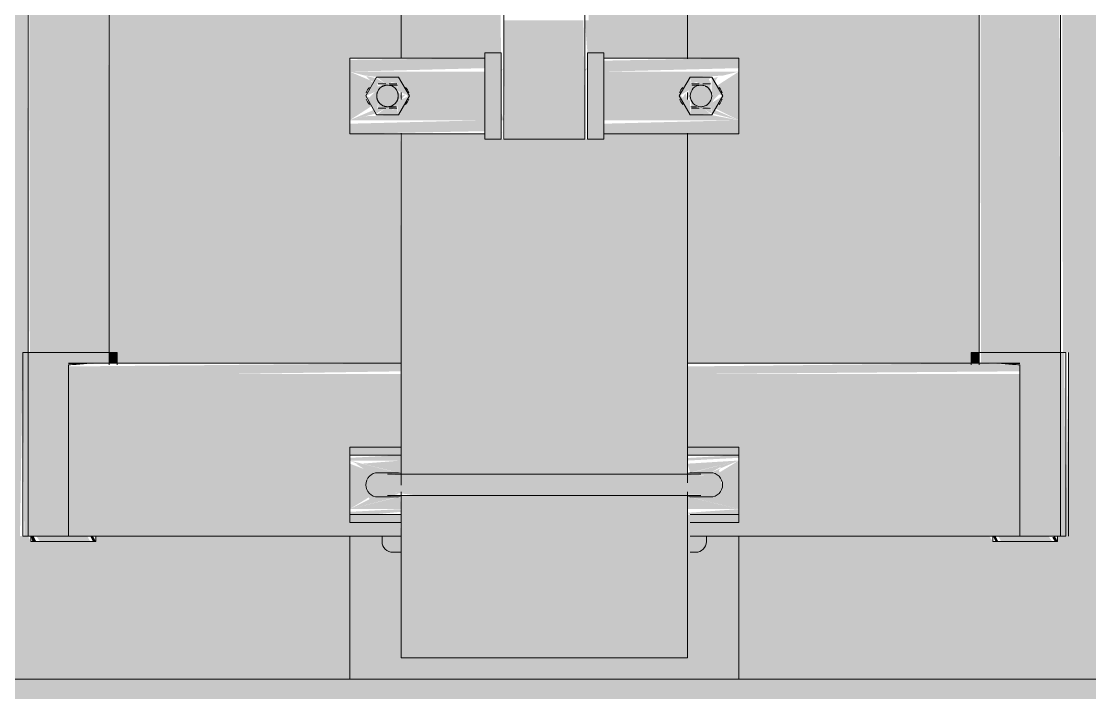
# Model space of a CAD drawing. Header units: inches. Extents: x -55396 to -733, y -290 to 853.
# Drawn here: x -25634.27 to -25609.56, y 115.19 to 130.73 of the extents above; entities that cross this region are included whole.
import ezdxf

# ---------------------------------------------------------------- set-up
doc = ezdxf.new("R2010")
doc.units = ezdxf.units.IN
doc.header["$MEASUREMENT"] = 0
doc.layers.add('Q-SPCQ', color=91, linetype='Continuous', lineweight=9)

# ---------------------------------------------------------------- blocks, each defined once
blk = doc.blocks.new('Basketball_Backstop-Performance_Sports_Systems-3103-Ceiling_Hung - 27_-0_ to 27_-11 7_8_-706978-Section 13')
at = {"layer": 'Q-SPCQ'}
h = blk.add_hatch(color=256, dxfattribs=at)
h.paths.add_polyline_path([(-25623.323, 119.76), (-25623.656, 119.794), (-25623.479, 119.771)], flags=0)
h.paths.add_polyline_path([(-25625.486, 116), (-25618.861, 116), (-25618.864, 119.802), (-25619.937, 119.75), (-25625.486, 119.751), (-25625.486, 118.049)], flags=0)
h.paths.add_polyline_path([(-25621.025, 120.241), (-25620.869, 120.204), (-25620.957, 120.236)], flags=0)
h.paths.add_polyline_path([(-25619.801, 120.187), (-25618.861, 120.248), (-25618.87, 128.125), (-25620.799, 128.125), (-25620.799, 128), (-25621.174, 128), (-25621.259, 128), (-25623.111, 128), (-25623.174, 128), (-25623.549, 128), (-25623.549, 128.125), (-25625.486, 128.125), (-25625.479, 120.236), (-25624.853, 120.234), (-25622.152, 120.25), (-25619.818, 120.192)], flags=0)
h.paths.add_polyline_path([(-25625.43, 128.764), (-25625.309, 128.927), (-25625.409, 128.801)], flags=0)
h.paths.add_polyline_path([(-25625.486, 128.917), (-25625.381, 129.038), (-25625.486, 129)], flags=0)
h.paths.add_polyline_path([(-25618.861, 128.917), (-25618.908, 129.063), (-25618.967, 128.962), (-25618.87, 128.92)], flags=0)
h.paths.add_polyline_path([(-25625.3, 129.012), (-25625.381, 129.199), (-25625.336, 129.073), (-25625.309, 129.026)], flags=0)
h.paths.add_polyline_path([(-25620.46, 129.875), (-25618.861, 129.875), (-25618.875, 135.488), (-25619.937, 135.438), (-25621.111, 135.481), (-25621.148, 130.75), (-25621.236, 130.75), (-25621.174, 130), (-25620.799, 130), (-25620.799, 129.875), (-25620.518, 129.875)], flags=0)
h.paths.add_polyline_path([(-25623.323, 135.448), (-25623.656, 135.481), (-25623.479, 135.458)], flags=0)
h.paths.add_polyline_path([(-25625.346, 129.875), (-25623.549, 129.875), (-25623.549, 130), (-25623.174, 130), (-25623.236, 135.447), (-25625.486, 135.439), (-25625.477, 129.875), (-25625.374, 129.875)], flags=0)
h.paths.add_polyline_path([(-25621.025, 135.928), (-25620.869, 135.892), (-25620.957, 135.924)], flags=0)
h.paths.add_polyline_path([(-25619.801, 135.875), (-25618.861, 135.936), (-25618.886, 152.567), (-25618.963, 152.592), (-25618.974, 161.787), (-25619.937, 161.75), (-25621.231, 161.794), (-25621.148, 137.75), (-25621.111, 137.75), (-25621.025, 135.928), (-25619.832, 135.883)], flags=0)
h.paths.add_polyline_path([(-25623.323, 161.76), (-25623.609, 161.794), (-25623.479, 161.771)], flags=0)
h.paths.add_polyline_path([(-25623.656, 135.876), (-25623.236, 135.903), (-25623.2, 137.75), (-25623.111, 137.75), (-25623.117, 161.758), (-25625.385, 161.751), (-25625.461, 152.567), (-25625.486, 152.543), (-25625.473, 135.922), (-25624.853, 135.921), (-25623.485, 135.903)], flags=0)
h.paths.add_polyline_path([(-25621.025, 162.241), (-25620.869, 162.204), (-25620.957, 162.236)], flags=0)
h.paths.add_polyline_path([(-25619.801, 162.187), (-25618.861, 162.248), (-25618.935, 224.125), (-25620.799, 224.125), (-25620.799, 224), (-25621.174, 224), (-25621.093, 162.241), (-25619.832, 162.195)], flags=0)
h.paths.add_polyline_path([(-25623.656, 162.189), (-25623.111, 162.215), (-25623.174, 224), (-25623.549, 224), (-25623.549, 224.125), (-25625.486, 224.125), (-25625.455, 162.232), (-25624.853, 162.234), (-25623.607, 162.196)], flags=0)
h.paths.add_polyline_path([(-25625.43, 224.764), (-25625.309, 224.927), (-25625.412, 224.795)], flags=0)
h.paths.add_polyline_path([(-25625.486, 224.917), (-25625.381, 225.038), (-25625.486, 225)], flags=0)
h.paths.add_polyline_path([(-25618.861, 224.917), (-25618.936, 225.051), (-25618.967, 224.962), (-25618.908, 224.937)], flags=0)
h.paths.add_polyline_path([(-25625.3, 225.012), (-25625.412, 225.222), (-25625.336, 225.073), (-25625.309, 225.026)], flags=0)
h.paths.add_polyline_path([(-25620.062, 225.875), (-25618.861, 225.875), (-25618.861, 281.375), (-25621.231, 281.375), (-25621.174, 226), (-25620.799, 226), (-25620.786, 225.875), (-25620.518, 225.875)], flags=0)
h.paths.add_polyline_path([(-25625.374, 225.875), (-25623.549, 225.875), (-25623.549, 226), (-25623.174, 226), (-25623.117, 281.375), (-25625.486, 281.375), (-25625.411, 225.875)], flags=0)
h = blk.add_hatch(color=256, dxfattribs=at)
h.paths.add_polyline_path([(-25623.174, 128), (-25623.174, 130), (-25623.549, 130), (-25623.549, 128)], flags=0)
h.paths.add_polyline_path([(-25620.799, 128), (-25620.799, 130), (-25621.174, 130), (-25621.174, 128), (-25620.957, 128)], flags=0)
h.paths.add_polyline_path([(-25623.174, 224), (-25623.174, 226), (-25623.549, 226), (-25623.549, 224)], flags=0)
h.paths.add_polyline_path([(-25620.799, 224), (-25620.799, 226), (-25621.174, 226), (-25621.174, 224), (-25620.957, 224)], flags=0)
h = blk.add_hatch(color=256, dxfattribs=at)
h.paths.add_polyline_path([(-25633.174, 122.779), (-25632.236, 122.813), (-25632.296, 148.188), (-25632.328, 148.148), (-25632.406, 148.188), (-25632.446, 148.16), (-25632.533, 147.188), (-25632.588, 147.188), (-25632.675, 147.188), (-25634.111, 147.188), (-25634.071, 123.063), (-25633.174, 123.063), (-25633.174, 122.787)], flags=0)
h.paths.add_polyline_path([(-25632.296, 147.188), (-25632.338, 147.188), (-25632.298, 147.242)], flags=0)
h.paths.add_polyline_path([(-25633.417, 164.313), (-25633.174, 160.438), (-25633.174, 164.313)], flags=0)
h.paths.add_polyline_path([(-25633.916, 160.188), (-25633.178, 160.261), (-25633.449, 164.313), (-25634.111, 164.313), (-25634.079, 160.188), (-25633.925, 160.188)], flags=0)
h = blk.add_hatch(color=256, dxfattribs=at)
h.paths.add_polyline_path([(-25611.174, 122.779), (-25611.174, 123.063), (-25610.236, 123.063), (-25610.304, 147.188), (-25611.705, 147.188), (-25611.769, 147.188), (-25611.87, 147.188), (-25611.942, 148.188), (-25612.021, 148.188), (-25612.111, 148.188), (-25612.07, 122.813), (-25611.347, 122.787)], flags=0)
h.paths.add_polyline_path([(-25610.931, 164.313), (-25611.174, 164.313), (-25611.166, 160.438)], flags=0)
h.paths.add_polyline_path([(-25610.265, 160.188), (-25610.236, 160.188), (-25610.268, 164.313), (-25610.931, 164.313), (-25611.174, 160.188), (-25610.268, 160.188)], flags=0)
h = blk.add_hatch(color=256, dxfattribs=at)
h.paths.add_polyline_path([(-25594.174, 114), (-25594.174, 115.5), (-25650.174, 115.5), (-25650.174, 114), (-25603.677, 114)], flags=0)
h.paths.add_polyline_path([(-25587.611, 116.625), (-25587.346, 116.735), (-25587.236, 117), (-25587.346, 117.265), (-25587.611, 117.375), (-25587.674, 117.325), (-25587.674, 116.633)], flags=0)
h.paths.add_polyline_path([(-25656.736, 116.625), (-25656.674, 116.675), (-25656.736, 117.375), (-25657.002, 117.265), (-25657.111, 117), (-25657.002, 116.735), (-25656.833, 116.638)], flags=0)
h.paths.add_polyline_path([(-25587.674, 121.25), (-25586.174, 122), (-25586.174, 148), (-25587.674, 148.75), (-25587.674, 122)], flags=0)
h.paths.add_polyline_path([(-25656.674, 121.25), (-25656.736, 148.719), (-25658.174, 148), (-25658.174, 122), (-25656.736, 121.281)], flags=0)
h.paths.add_polyline_path([(-25656.736, 152.625), (-25656.674, 152.675), (-25656.736, 153.375), (-25657.002, 153.265), (-25657.111, 153), (-25657.002, 152.735), (-25656.743, 152.626)], flags=0)
h.paths.add_polyline_path([(-25587.611, 152.625), (-25587.346, 152.735), (-25587.236, 153), (-25587.346, 153.265), (-25587.611, 153.375), (-25587.674, 153.325), (-25587.674, 152.633)], flags=0)
h.paths.add_polyline_path([(-25594.174, 154.5), (-25594.174, 154.563), (-25595.037, 154.5)], flags=0)
h = blk.add_hatch(color=256, dxfattribs=at)
h.paths.add_polyline_path([(-25650.174, 118), (-25651.243, 117.049), (-25651.375, 117.181), (-25651.424, 117.187), (-25656.471, 117.265), (-25656.674, 117.325), (-25656.639, 116.638), (-25656.412, 116.812), (-25651.291, 116.867), (-25650.982, 117.187)], flags=0)
h.paths.add_polyline_path([(-25638.236, 115.5), (-25626.674, 115.5), (-25626.674, 118.813), (-25632.549, 118.813), (-25632.611, 118.688), (-25634.049, 118.688), (-25634.111, 118.813), (-25634.299, 118.813), (-25634.236, 123.063), (-25634.111, 123.063), (-25634.174, 147.188), (-25634.299, 147.188), (-25634.299, 154.5), (-25650.174, 154.5), (-25650.174, 152), (-25656.674, 148.75), (-25656.639, 121.233), (-25650.174, 118), (-25650.174, 115.5)], flags=0)
h.paths.add_polyline_path([(-25594.174, 118), (-25592.924, 116.812), (-25587.877, 116.735), (-25587.674, 116.675), (-25587.708, 117.362), (-25587.936, 117.187), (-25593.057, 117.133), (-25593.204, 117.049), (-25593.346, 117.187)], flags=0)
h.paths.add_polyline_path([(-25617.674, 115.5), (-25594.174, 115.5), (-25594.174, 118), (-25587.674, 121.25), (-25587.708, 148.767), (-25594.174, 152), (-25594.174, 154.5), (-25610.049, 154.5), (-25610.111, 147.188), (-25610.236, 147.188), (-25610.174, 123.063), (-25610.049, 123.063), (-25610.111, 118.813), (-25610.299, 118.813), (-25610.361, 118.688), (-25611.799, 118.688), (-25611.881, 118.813), (-25617.674, 118.813), (-25617.674, 115.608)], flags=0)
h.paths.add_polyline_path([(-25628.799, 144.688), (-25630.02, 144.328), (-25630.049, 144.219), (-25629.985, 142.502), (-25629.721, 142.406), (-25629.721, 142.467), (-25629.611, 142.656), (-25629.675, 144.373), (-25629.675, 144.456), (-25629.596, 144.477)], flags=0)
h.paths.add_polyline_path([(-25625.486, 122.813), (-25625.507, 128.125), (-25626.674, 128.167), (-25626.674, 129.875), (-25625.486, 129.875), (-25625.486, 134.812), (-25626.174, 134.812), (-25626.174, 135), (-25626.674, 135.062), (-25626.674, 136.375), (-25626.174, 136.375), (-25626.174, 136.562), (-25625.486, 136.562), (-25625.486, 148.188), (-25632.049, 148.121), (-25632.049, 147.188), (-25632.236, 147.188), (-25632.236, 144.688), (-25628.799, 144.688), (-25628.799, 142.188), (-25632.236, 142.188), (-25632.236, 123.063), (-25632.049, 123.063), (-25632.049, 122.813), (-25629.596, 122.813)], flags=0)
h.paths.add_polyline_path([(-25615.549, 142.188), (-25614.328, 142.547), (-25614.299, 142.656), (-25614.363, 144.373), (-25614.627, 144.469), (-25614.627, 144.408), (-25614.736, 144.219), (-25614.672, 142.502), (-25614.672, 142.419), (-25614.736, 142.402)], flags=0)
h.paths.add_polyline_path([(-25612.317, 122.813), (-25612.299, 122.85), (-25612.299, 123.063), (-25612.111, 123.063), (-25612.111, 142.188), (-25615.549, 142.188), (-25615.549, 144.688), (-25612.111, 144.688), (-25612.174, 147.188), (-25612.299, 147.188), (-25612.317, 148.188), (-25618.861, 148.188), (-25618.861, 136.562), (-25618.174, 136.562), (-25618.174, 136.375), (-25617.674, 136.312), (-25617.674, 135), (-25618.174, 135), (-25618.174, 134.812), (-25618.861, 134.812), (-25618.861, 129.875), (-25617.674, 129.833), (-25617.674, 128.125), (-25618.861, 128.125), (-25618.861, 122.813)], flags=0)
h.paths.add_polyline_path([(-25625.582, 129.125), (-25625.622, 128.823), (-25625.94, 128.842), (-25626.015, 129.125), (-25625.85, 129.197), (-25625.763, 129.173)], flags=0)
h.paths.add_polyline_path([(-25625.704, 128.679), (-25625.572, 128.783), (-25625.507, 128.951), (-25625.486, 129), (-25625.557, 129.114), (-25625.577, 129.173), (-25625.582, 129.29), (-25625.784, 129.261), (-25625.841, 129.281), (-25626.026, 129.217), (-25626.09, 129.093), (-25626.217, 128.962), (-25626.015, 128.875), (-25626.015, 128.719), (-25625.711, 128.685)], flags=0)
h.paths.add_polyline_path([(-25618.644, 128.679), (-25618.636, 128.685), (-25618.507, 128.719), (-25618.318, 128.75), (-25618.257, 128.907), (-25618.131, 129.038), (-25618.332, 129.125), (-25618.332, 129.281), (-25618.779, 129.241), (-25618.84, 129.093), (-25618.861, 129), (-25618.79, 128.886), (-25618.771, 128.823), (-25618.765, 128.71)], flags=0)
h.paths.add_polyline_path([(-25618.549, 128.75), (-25618.765, 128.919), (-25618.765, 129.081), (-25618.726, 129.177), (-25618.484, 129.241), (-25618.299, 129), (-25618.422, 128.823), (-25618.518, 128.768)], flags=0)
h.paths.add_polyline_path([(-25618.18, 128.764), (-25618.059, 128.927), (-25618.159, 128.801)], flags=0)
h.paths.add_polyline_path([(-25618.05, 129.012), (-25618.131, 129.199), (-25618.086, 129.073), (-25618.059, 129.026)], flags=0)
h.paths.add_polyline_path([(-25626.135, 129.294), (-25626.158, 129.342), (-25626.158, 129.305)], flags=0)
h.paths.add_polyline_path([(-25625.704, 135.367), (-25625.569, 135.444), (-25625.603, 135.505), (-25625.844, 135.505), (-25625.963, 135.687), (-25625.815, 135.919), (-25626.029, 135.931), (-25626.09, 135.78), (-25626.217, 135.65), (-25626.015, 135.562), (-25626.015, 135.406), (-25625.711, 135.373)], flags=0)
h.paths.add_polyline_path([(-25618.644, 135.367), (-25618.636, 135.373), (-25618.507, 135.406), (-25618.318, 135.437), (-25618.257, 135.595), (-25618.131, 135.725), (-25618.332, 135.812), (-25618.332, 135.969), (-25618.424, 135.904), (-25618.385, 135.687), (-25618.534, 135.458), (-25618.78, 135.437), (-25618.765, 135.397)], flags=0)
h.paths.add_polyline_path([(-25618.18, 135.451), (-25618.059, 135.615), (-25618.159, 135.489)], flags=0)
h.paths.add_polyline_path([(-25618.05, 135.699), (-25618.131, 135.886), (-25618.086, 135.76), (-25618.059, 135.713)], flags=0)
h.paths.add_polyline_path([(-25626.135, 135.981), (-25626.158, 136.029), (-25626.158, 135.993)], flags=0)
h.paths.add_polyline_path([(-25626.069, 136.094), (-25626.09, 136.105), (-25626.09, 136.1)], flags=0)
h.paths.add_polyline_path([(-25625.486, 151.938), (-25625.538, 152.543), (-25625.672, 152.543), (-25626.296, 154.5), (-25632.049, 154.5), (-25632.049, 151.938), (-25625.538, 151.938)], flags=0)
h.paths.add_polyline_path([(-25612.299, 151.938), (-25612.317, 154.5), (-25618.052, 154.5), (-25618.676, 152.543), (-25618.861, 152.543), (-25618.81, 151.938), (-25612.317, 151.938)], flags=0)
h.paths.add_polyline_path([(-25587.674, 152.633), (-25587.708, 153.362), (-25588.174, 153.122), (-25588.174, 152.812), (-25587.877, 152.735), (-25587.708, 152.638)], flags=0)
h.paths.add_polyline_path([(-25656.674, 152.633), (-25656.471, 152.735), (-25656.37, 152.812), (-25656.174, 152.812), (-25656.174, 153.187), (-25656.471, 153.265), (-25656.674, 153.325), (-25656.674, 152.638)], flags=0)
h = blk.add_hatch(color=256, dxfattribs=at)
h.paths.add_polyline_path([(-25622.174, 128), (-25621.236, 128), (-25621.268, 130.75), (-25623.111, 130.75), (-25623.079, 128), (-25622.417, 128)], flags=0)
h.paths.add_polyline_path([(-25623.111, 137.75), (-25623.106, 137.75), (-25623.111, 140.021)], flags=0)
h = blk.add_hatch(color=256, dxfattribs=at)
h.paths.add_polyline_path([(-25626.674, 129.562), (-25623.549, 129.643), (-25623.549, 129.875), (-25626.674, 129.833), (-25626.674, 129.643)], flags=0)
h.paths.add_polyline_path([(-25620.799, 129.562), (-25617.674, 129.643), (-25617.674, 129.875), (-25620.799, 129.816), (-25620.799, 129.615)], flags=0)
h.paths.add_polyline_path([(-25621.236, 129.562), (-25621.174, 129.643), (-25621.236, 129.611)], flags=0)
h.paths.add_polyline_path([(-25623.174, 129.562), (-25623.111, 129.643), (-25623.174, 129.594)], flags=0)
h = blk.add_hatch(color=256, dxfattribs=at)
h.paths.add_polyline_path([(-25626.674, 128.437), (-25623.549, 128.437), (-25623.549, 129.562), (-25626.674, 129.562), (-25626.674, 128.562)], flags=0)
h.paths.add_polyline_path([(-25626.674, 128.437), (-25626.069, 128.593), (-25626.117, 128.676), (-25626.304, 128.596)], flags=0)
h.paths.add_polyline_path([(-25626.674, 129.562), (-25626.117, 129.324), (-25626.069, 129.407), (-25626.304, 129.467)], flags=0)
h.paths.add_polyline_path([(-25625.546, 129.437), (-25625.704, 129.321), (-25625.564, 129.286)], flags=0)
h.paths.add_polyline_path([(-25625.546, 128.562), (-25625.582, 128.71), (-25625.704, 128.679), (-25625.582, 128.589)], flags=0)
h.paths.add_polyline_path([(-25626.674, 128.437), (-25626.168, 128.764), (-25626.289, 128.927), (-25626.261, 129.141), (-25626.135, 129.294), (-25626.304, 129.47), (-25626.015, 129.437), (-25625.546, 129.437), (-25625.309, 128.927), (-25625.546, 128.562), (-25626.304, 128.53)], flags=0)
h.paths.add_polyline_path([(-25623.174, 128.437), (-25623.111, 128.437), (-25623.174, 128.642)], flags=0)
h.paths.add_polyline_path([(-25620.799, 128.437), (-25617.674, 128.437), (-25617.674, 129.562), (-25620.799, 129.562), (-25620.799, 128.554)], flags=0)
h.paths.add_polyline_path([(-25617.674, 128.437), (-25618.231, 128.676), (-25618.279, 128.593), (-25618.044, 128.533)], flags=0)
h.paths.add_polyline_path([(-25618.802, 128.562), (-25618.644, 128.679), (-25618.784, 128.714)], flags=0)
h.paths.add_polyline_path([(-25618.802, 129.437), (-25618.765, 129.29), (-25618.644, 129.321), (-25618.765, 129.411)], flags=0)
h.paths.add_polyline_path([(-25617.674, 128.437), (-25618.332, 128.562), (-25618.802, 128.562), (-25619.039, 129.073), (-25618.802, 129.437), (-25618.044, 129.47), (-25617.674, 129.562), (-25618.18, 129.236), (-25618.059, 129.073), (-25618.087, 128.859), (-25618.213, 128.706), (-25618.044, 128.622)], flags=0)
h.paths.add_polyline_path([(-25626.047, 128.599), (-25625.841, 128.719), (-25626.034, 128.712)], flags=0)
h.paths.add_polyline_path([(-25618.301, 128.599), (-25618.332, 128.719), (-25618.507, 128.719), (-25618.332, 128.607)], flags=0)
h.paths.add_polyline_path([(-25618.636, 128.685), (-25618.591, 128.719), (-25618.765, 128.718)], flags=0)
h.paths.add_polyline_path([(-25618.507, 129.281), (-25618.314, 129.288), (-25618.369, 129.384)], flags=0)
h.paths.add_polyline_path([(-25626.018, 129.281), (-25625.841, 129.281), (-25626.047, 129.401), (-25626.034, 129.288)], flags=0)
h.paths.add_polyline_path([(-25618.231, 129.324), (-25618.16, 129.437), (-25618.279, 129.407)], flags=0)
h = blk.add_hatch(color=256, dxfattribs=at)
h.paths.add_polyline_path([(-25626.052, 128.562), (-25625.546, 128.562), (-25625.799, 128.75)], flags=0)
h.paths.add_polyline_path([(-25626.052, 128.562), (-25626.015, 128.875), (-25626.304, 129), (-25626.179, 128.783)], flags=0)
h.paths.add_polyline_path([(-25618.726, 128.562), (-25618.332, 128.589), (-25618.549, 128.75), (-25618.802, 128.562)], flags=0)
h.paths.add_polyline_path([(-25625.546, 128.562), (-25625.294, 129), (-25625.582, 128.875), (-25625.572, 128.783)], flags=0)
h.paths.add_polyline_path([(-25618.802, 128.562), (-25618.799, 128.89), (-25619.054, 129), (-25618.952, 128.823)], flags=0)
h.paths.add_polyline_path([(-25618.296, 128.562), (-25618.044, 129), (-25618.326, 128.823), (-25618.299, 128.585)], flags=0)
h.paths.add_polyline_path([(-25618.802, 129.437), (-25618.549, 129.25), (-25618.296, 129.437)], flags=0)
h.paths.add_polyline_path([(-25619.054, 129), (-25618.77, 129.165), (-25618.802, 129.437), (-25619.02, 129.059)], flags=0)
h.paths.add_polyline_path([(-25625.546, 129.437), (-25626.052, 129.437), (-25625.799, 129.25)], flags=0)
h.paths.add_polyline_path([(-25625.294, 129), (-25625.546, 129.437), (-25625.582, 129.125)], flags=0)
h.paths.add_polyline_path([(-25626.304, 129), (-25626.015, 129.125), (-25626.052, 129.437), (-25626.232, 129.125)], flags=0)
h.paths.add_polyline_path([(-25618.044, 129), (-25618.299, 129.415), (-25618.299, 129.11)], flags=0)
for points in [[(-25618.549, 128.75), (-25618.332, 128.875), (-25618.299, 129), (-25618.484, 129.241), (-25618.726, 129.177), (-25618.799, 129), (-25618.726, 128.823)], [(-25625.924, 128.783), (-25625.622, 128.823), (-25625.582, 129.125), (-25625.924, 129.217), (-25626.015, 129.125)], [(-25633.925, 118.813), (-25633.174, 118.813), (-25633.174, 123.063), (-25634.236, 123.063), (-25634.2, 118.813), (-25634.094, 118.813)], [(-25632.236, 122.813), (-25632.049, 122.813), (-25632.049, 123.063), (-25632.236, 123.063)], [(-25612.111, 122.813), (-25612.111, 123.063), (-25612.299, 123.063), (-25612.299, 122.813)], [(-25610.899, 118.813), (-25610.111, 118.813), (-25610.148, 123.063), (-25611.174, 123.063), (-25611.174, 118.813)], [(-25626.174, 120.687), (-25625.486, 120.687), (-25625.486, 120.875), (-25626.174, 120.875)], [(-25618.174, 120.687), (-25618.174, 120.875), (-25618.861, 120.875), (-25618.861, 120.687)], [(-25618.533, 120), (-25618.385, 120), (-25618.424, 120.217), (-25619.188, 120.248), (-25620.001, 120.239), (-25625.821, 120.231), (-25625.963, 120), (-25618.652, 120)], [(-25622.174, 119.75), (-25620.957, 119.759), (-25618.534, 119.77), (-25618.385, 120), (-25625.963, 120), (-25625.814, 119.77), (-25625.603, 119.817), (-25625.094, 119.751), (-25623.117, 119.758)], [(-25626.174, 119.125), (-25625.486, 119.125), (-25625.486, 119.312), (-25626.174, 119.312)], [(-25618.797, 119.125), (-25618.174, 119.125), (-25618.174, 119.312), (-25618.861, 119.312), (-25618.861, 119.125)], [(-25633.986, 118.688), (-25633.924, 118.688), (-25633.986, 118.813), (-25634.049, 118.813), (-25634.012, 118.688)], [(-25632.705, 118.688), (-25632.674, 118.688), (-25632.743, 118.813), (-25633.924, 118.813), (-25633.837, 118.688), (-25632.706, 118.688)], [(-25632.553, 118.688), (-25632.549, 118.688), (-25632.611, 118.813), (-25632.674, 118.813), (-25632.611, 118.688), (-25632.555, 118.688)], [(-25625.276, 115.5), (-25617.674, 115.5), (-25617.674, 118.813), (-25618.424, 118.813), (-25618.424, 118.688), (-25618.797, 118.438), (-25618.861, 118.438), (-25618.861, 116), (-25625.486, 116), (-25625.486, 118.438), (-25625.674, 118.438), (-25625.924, 118.688), (-25625.924, 118.813), (-25626.674, 118.813), (-25626.674, 115.5)], [(-25611.674, 118.688), (-25611.736, 118.813), (-25611.799, 118.813), (-25611.736, 118.688), (-25611.682, 118.688)], [(-25610.424, 118.688), (-25610.511, 118.813), (-25611.674, 118.813), (-25611.605, 118.688), (-25610.428, 118.688)], [(-25610.361, 118.688), (-25610.299, 118.688), (-25610.362, 118.813), (-25610.424, 118.78), (-25610.362, 118.688)]]:
    blk.add_hatch(color=256, dxfattribs=at).paths.add_polyline_path(points, flags=0)
h = blk.add_hatch(color=256, dxfattribs=at)
h.paths.add_polyline_path([(-25621.236, 128.125), (-25621.174, 128.197), (-25621.236, 128.131)], flags=0)
h.paths.add_polyline_path([(-25626.674, 128.125), (-25623.549, 128.184), (-25623.549, 128.437), (-25626.674, 128.357), (-25626.674, 128.136)], flags=0)
h.paths.add_polyline_path([(-25617.674, 128.125), (-25617.674, 128.437), (-25620.799, 128.357), (-25620.799, 128.125)], flags=0)
h.paths.add_polyline_path([(-25623.174, 128.125), (-25623.111, 128.187), (-25623.174, 128.129)], flags=0)
h = blk.add_hatch(color=256, dxfattribs=at)
h.paths.add_polyline_path([(-25618.861, 122.563), (-25611.174, 122.627), (-25611.174, 122.779), (-25612.317, 122.813), (-25618.861, 122.739), (-25618.861, 122.585)], flags=0)
h.paths.add_polyline_path([(-25629.596, 122.563), (-25625.486, 122.627), (-25625.486, 122.813), (-25633.174, 122.739), (-25633.174, 122.563)], flags=0)
h = blk.add_hatch(color=256, dxfattribs=at)
h.paths.add_polyline_path([(-25618.861, 118.813), (-25611.174, 118.813), (-25611.174, 122.563), (-25618.861, 122.563), (-25618.861, 120.875), (-25618.174, 120.875), (-25618.174, 120.687), (-25617.674, 120.625), (-25617.674, 119.312), (-25618.174, 119.312), (-25618.174, 119.125), (-25618.861, 119.125)], flags=0)
h.paths.add_polyline_path([(-25626.674, 118.813), (-25625.486, 118.813), (-25625.507, 119.125), (-25626.174, 119.125), (-25626.174, 119.312), (-25626.674, 119.375), (-25626.674, 120.687), (-25626.174, 120.687), (-25626.174, 120.875), (-25625.486, 120.875), (-25625.486, 122.563), (-25633.174, 122.563), (-25633.174, 118.813), (-25628.132, 118.813)], flags=0)
h.paths.add_polyline_path([(-25626.674, 119.437), (-25625.507, 119.805), (-25625.844, 119.817), (-25625.963, 120), (-25625.815, 120.232), (-25625.58, 120.29), (-25626.529, 120.49), (-25626.158, 120.244), (-25626.289, 120.073), (-25626.261, 119.859), (-25626.217, 119.665), (-25626.299, 119.624)], flags=0)
h.paths.add_polyline_path([(-25626.674, 119.437), (-25626.018, 119.719), (-25625.58, 119.719), (-25626.299, 119.534)], flags=0)
h.paths.add_polyline_path([(-25617.674, 120.562), (-25618.33, 120.281), (-25618.768, 120.281), (-25617.955, 120.49)], flags=0)
h.paths.add_polyline_path([(-25617.674, 119.437), (-25618.19, 119.756), (-25618.059, 119.927), (-25618.087, 120.141), (-25618.131, 120.335), (-25618.059, 120.467), (-25618.652, 120.242), (-25618.424, 120.217), (-25618.385, 120), (-25618.534, 119.77), (-25618.861, 119.756), (-25618.797, 119.717), (-25618.049, 119.531)], flags=0)
h.paths.add_polyline_path([(-25617.674, 119.437), (-25618.768, 119.719), (-25618.131, 119.634), (-25618.049, 119.598)], flags=0)
h.paths.add_polyline_path([(-25626.018, 120.281), (-25626.158, 120.43), (-25625.58, 120.281)], flags=0)
h = blk.add_hatch(color=256, dxfattribs=at)
h.paths.add_polyline_path([(-25625.486, 120.562), (-25625.486, 120.687), (-25626.674, 120.625), (-25626.674, 120.562), (-25625.58, 120.562)], flags=0)
h.paths.add_polyline_path([(-25618.861, 120.562), (-25617.674, 120.625), (-25617.674, 120.687), (-25618.861, 120.621), (-25618.861, 120.591)], flags=0)
h = blk.add_hatch(color=256, dxfattribs=at)
h.paths.add_polyline_path([(-25626.674, 119.437), (-25625.486, 119.437), (-25625.507, 119.728)], flags=0)
h.paths.add_polyline_path([(-25626.674, 119.437), (-25625.58, 119.719), (-25626.018, 119.719)], flags=0)
h.paths.add_polyline_path([(-25626.674, 119.437), (-25626.158, 119.756), (-25626.289, 119.927), (-25626.261, 120.141), (-25626.09, 120.272), (-25626.674, 120.49)], flags=0)
h.paths.add_polyline_path([(-25617.674, 120.562), (-25618.861, 120.49), (-25618.797, 120.283), (-25617.963, 120.49)], flags=0)
h.paths.add_polyline_path([(-25617.674, 119.437), (-25617.674, 120.562), (-25618.19, 120.244), (-25618.059, 120.073), (-25618.087, 119.859), (-25618.257, 119.728)], flags=0)
h.paths.add_polyline_path([(-25617.674, 119.437), (-25618.33, 119.719), (-25618.768, 119.719)], flags=0)
h.paths.add_polyline_path([(-25618.797, 119.437), (-25617.674, 119.437), (-25618.861, 119.728), (-25618.861, 119.437)], flags=0)
h.paths.add_polyline_path([(-25626.674, 120.562), (-25626.018, 120.281), (-25625.58, 120.281), (-25626.393, 120.49)], flags=0)
h.paths.add_polyline_path([(-25625.486, 120.263), (-25625.486, 120.562), (-25626.384, 120.49), (-25625.507, 120.272)], flags=0)
h.paths.add_polyline_path([(-25618.768, 120.281), (-25618.33, 120.281), (-25617.955, 120.49)], flags=0)
h = blk.add_hatch(color=256, dxfattribs=at)
h.paths.add_polyline_path([(-25617.674, 119.312), (-25617.674, 119.437), (-25618.861, 119.353), (-25618.797, 119.312), (-25618.174, 119.312)], flags=0)
h.paths.add_polyline_path([(-25626.174, 119.312), (-25625.486, 119.375), (-25625.507, 119.437), (-25626.674, 119.375), (-25626.674, 119.312)], flags=0)
h = blk.add_hatch(color=256, dxfattribs=at)
h.paths.add_polyline_path([(-25618.861, 118.438), (-25618.674, 118.438), (-25618.424, 118.688), (-25618.434, 118.813), (-25618.861, 118.813), (-25618.861, 118.531)], flags=0)
h.paths.add_polyline_path([(-25625.674, 118.438), (-25625.486, 118.438), (-25625.486, 118.813), (-25625.924, 118.813), (-25625.924, 118.688)], flags=0)
for p, q in [((-25623.111, 226), (-25623.111, 128)), ((-25634.111, 164.313), (-25634.111, 118.813)), ((-25610.236, 118.813), (-25610.236, 164.313)), ((-25632.236, 122.777), (-25632.236, 148.221)), ((-25612.111, 148.223), (-25612.111, 122.779)), ((-25621.236, 128), (-25621.236, 135.817)), ((-25625.486, 135.527), (-25625.486, 129.864)), ((-25618.861, 129.86), (-25618.861, 135.527)), ((-25623.549, 130), (-25623.549, 128)), ((-25623.174, 130), (-25623.549, 130)), ((-25623.174, 128), (-25623.174, 130)), ((-25620.799, 130), (-25621.174, 130)), ((-25621.174, 130), (-25621.174, 128)), ((-25620.799, 128), (-25620.799, 130)), ((-25623.549, 129.875), (-25626.674, 129.875)), ((-25626.674, 129.562), (-25626.674, 129.875)), ((-25617.674, 129.875), (-25620.799, 129.875)), ((-25617.674, 129.875), (-25617.674, 129.562)), ((-25626.674, 128.437), (-25626.674, 129.562)), ((-25617.674, 129.562), (-25617.674, 128.437)), ((-25626.052, 129.437), (-25626.304, 129)), ((-25625.546, 129.437), (-25626.052, 129.437)), ((-25626.018, 129.281), (-25625.841, 129.281)), ((-25625.757, 129.281), (-25625.58, 129.281)), ((-25625.294, 129), (-25625.546, 129.437)), ((-25618.802, 129.437), (-25619.054, 129)), ((-25618.296, 129.437), (-25618.802, 129.437)), ((-25618.768, 129.281), (-25618.591, 129.281)), ((-25618.507, 129.281), (-25618.33, 129.281)), ((-25618.044, 129), (-25618.296, 129.437)), ((-25626.304, 129), (-25626.052, 128.562)), ((-25625.546, 128.562), (-25625.294, 129)), ((-25625.486, 129.083), (-25625.486, 128.917)), ((-25619.054, 129), (-25618.802, 128.562)), ((-25618.861, 128.917), (-25618.861, 129.083)), ((-25618.296, 128.562), (-25618.044, 129)), ((-25626.052, 128.562), (-25625.546, 128.562)), ((-25625.841, 128.719), (-25626.018, 128.719)), ((-25625.58, 128.719), (-25625.757, 128.719)), ((-25618.802, 128.562), (-25618.296, 128.562)), ((-25618.591, 128.719), (-25618.768, 128.719)), ((-25618.33, 128.719), (-25618.507, 128.719)), ((-25626.674, 128.125), (-25626.674, 128.437)), ((-25617.674, 128.437), (-25617.674, 128.125)), ((-25626.674, 128.125), (-25623.549, 128.125)), ((-25625.486, 128.14), (-25625.486, 119.989)), ((-25623.549, 128), (-25623.174, 128)), ((-25621.236, 128), (-25623.111, 128)), ((-25621.174, 128), (-25620.799, 128)), ((-25620.799, 128.125), (-25617.674, 128.125)), ((-25618.861, 120.045), (-25618.861, 128.136)), ((-25634.236, 123.063), (-25634.236, 118.813)), ((-25634.236, 123.063), (-25632.111, 123.063)), ((-25632.174, 123.063), (-25633.174, 123.063)), ((-25632.24, 123.063), (-25632.049, 123.063)), ((-25632.111, 123.063), (-25632.236, 123.063)), ((-25632.208, 123.063), (-25632.174, 123.063)), ((-25632.111, 122.813), (-25632.111, 123.063)), ((-25632.049, 123.063), (-25632.049, 122.777)), ((-25612.299, 123.063), (-25612.108, 123.063)), ((-25612.299, 123.063), (-25612.299, 122.779)), ((-25612.236, 123.063), (-25612.236, 122.813)), ((-25612.236, 123.063), (-25610.111, 123.063)), ((-25612.112, 123.063), (-25612.236, 123.063)), ((-25612.174, 123.063), (-25612.14, 123.063)), ((-25611.174, 123.063), (-25612.174, 123.063)), ((-25610.111, 118.813), (-25610.111, 123.063)), ((-25610.049, 123.063), (-25610.049, 118.813)), ((-25632.826, 122.813), (-25633.174, 122.813)), ((-25632.826, 122.813), (-25632.671, 122.813)), ((-25625.482, 122.813), (-25632.674, 122.813)), ((-25611.674, 122.813), (-25618.866, 122.813)), ((-25611.677, 122.813), (-25611.522, 122.813)), ((-25611.174, 122.813), (-25611.522, 122.813)), ((-25633.174, 122.563), (-25633.174, 122.779)), ((-25633.174, 118.813), (-25633.174, 122.563)), ((-25611.174, 122.779), (-25611.174, 122.563)), ((-25611.174, 122.563), (-25611.174, 118.813)), ((-25626.674, 120.875), (-25626.674, 120.687)), ((-25626.674, 120.875), (-25626.674, 120.719)), ((-25626.674, 120.875), (-25626.174, 120.875)), ((-25626.174, 120.875), (-25625.483, 120.875)), ((-25618.865, 120.875), (-25618.174, 120.875)), ((-25618.174, 120.875), (-25617.674, 120.875)), ((-25617.674, 120.687), (-25617.674, 120.875)), ((-25617.674, 120.719), (-25617.674, 120.875)), ((-25626.674, 120.562), (-25626.674, 120.687)), ((-25626.174, 120.687), (-25626.674, 120.687)), ((-25625.483, 120.687), (-25626.174, 120.687)), ((-25618.174, 120.687), (-25618.865, 120.687)), ((-25617.674, 120.687), (-25618.174, 120.687)), ((-25617.674, 120.687), (-25617.674, 120.562)), ((-25626.674, 119.437), (-25626.674, 120.562)), ((-25617.674, 120.562), (-25617.674, 119.437)), ((-25626.018, 120.281), (-25625.58, 120.281)), ((-25618.768, 120.281), (-25618.33, 120.281)), ((-25625.486, 119.839), (-25625.486, 116)), ((-25618.861, 116), (-25618.861, 119.839)), ((-25625.58, 119.719), (-25626.018, 119.719)), ((-25618.33, 119.719), (-25618.768, 119.719)), ((-25626.674, 119.312), (-25626.674, 119.437)), ((-25617.674, 119.437), (-25617.674, 119.312)), ((-25626.674, 119.312), (-25626.674, 119.125)), ((-25626.674, 119.312), (-25626.174, 119.312)), ((-25626.674, 119.281), (-25626.674, 119.125)), ((-25626.174, 119.125), (-25626.674, 119.125)), ((-25626.174, 119.312), (-25625.484, 119.312)), ((-25625.484, 119.125), (-25626.174, 119.125)), ((-25618.797, 119.312), (-25618.174, 119.312)), ((-25618.174, 119.125), (-25618.797, 119.125)), ((-25618.174, 119.312), (-25617.674, 119.312)), ((-25617.674, 119.125), (-25618.174, 119.125)), ((-25617.674, 119.125), (-25617.674, 119.312)), ((-25617.674, 119.125), (-25617.674, 119.281)), ((-25633.174, 118.813), (-25634.236, 118.813)), ((-25634.049, 118.813), (-25634.049, 118.688)), ((-25633.924, 118.688), (-25634.049, 118.688)), ((-25632.674, 118.688), (-25633.924, 118.688)), ((-25625.485, 118.813), (-25633.174, 118.813)), ((-25632.549, 118.688), (-25632.674, 118.688)), ((-25632.549, 118.688), (-25632.549, 118.813)), ((-25626.674, 118.813), (-25626.674, 115.5)), ((-25625.924, 118.813), (-25625.924, 118.688)), ((-25611.174, 118.813), (-25618.797, 118.813)), ((-25618.424, 118.688), (-25618.424, 118.813)), ((-25617.674, 115.5), (-25617.674, 118.813)), ((-25611.799, 118.813), (-25611.799, 118.688)), ((-25611.674, 118.688), (-25611.799, 118.688)), ((-25610.424, 118.688), (-25611.674, 118.688)), ((-25610.111, 118.813), (-25611.174, 118.813)), ((-25610.299, 118.688), (-25610.424, 118.688)), ((-25610.299, 118.688), (-25610.299, 118.813)), ((-25625.674, 118.438), (-25625.485, 118.438)), ((-25618.797, 118.438), (-25618.674, 118.438)), ((-25618.861, 116), (-25625.486, 116)), ((-25594.174, 115.5), (-25650.174, 115.5))]:
    blk.add_line(p, q, dxfattribs=at)
at = {"layer": 'Q-SPCQ', "flags": 128}
for points in [[(-25625.917, 129.22), (-25625.908, 129.225), (-25625.899, 129.229), (-25625.89, 129.233), (-25625.88, 129.236), (-25625.871, 129.24), (-25625.861, 129.242), (-25625.851, 129.244), (-25625.841, 129.246), (-25625.832, 129.248), (-25625.822, 129.249), (-25625.812, 129.25), (-25625.802, 129.25), (-25625.799, 129.25)], [(-25625.799, 129.25), (-25625.796, 129.25), (-25625.787, 129.25), (-25625.773, 129.25)], [(-25625.753, 129.25), (-25625.727, 129.25), (-25625.695, 129.25), (-25625.658, 129.25), (-25625.615, 129.25), (-25625.567, 129.25)], [(-25618.758, 129.25), (-25618.713, 129.25), (-25618.672, 129.25), (-25618.638, 129.25), (-25618.609, 129.25), (-25618.585, 129.25)], [(-25618.568, 129.25), (-25618.556, 129.25), (-25618.55, 129.25), (-25618.549, 129.25)], [(-25618.549, 129.25), (-25618.539, 129.25), (-25618.529, 129.249), (-25618.519, 129.248), (-25618.509, 129.247), (-25618.499, 129.245), (-25618.489, 129.243)], [(-25618.442, 129.226), (-25618.433, 129.222), (-25618.425, 129.217), (-25618.416, 129.212), (-25618.408, 129.206), (-25618.4, 129.201), (-25618.392, 129.194), (-25618.384, 129.188), (-25618.377, 129.181), (-25618.37, 129.174), (-25618.363, 129.167), (-25618.356, 129.159), (-25618.35, 129.151), (-25618.344, 129.143), (-25618.339, 129.135), (-25618.333, 129.127)], [(-25626.049, 129), (-25626.049, 129.01), (-25626.048, 129.02), (-25626.047, 129.03), (-25626.046, 129.04), (-25626.044, 129.05), (-25626.042, 129.059), (-25626.039, 129.069), (-25626.036, 129.079), (-25626.033, 129.088)], [(-25626.032, 128.909), (-25626.035, 128.919), (-25626.038, 128.928), (-25626.041, 128.938), (-25626.043, 128.948), (-25626.045, 128.958), (-25626.047, 128.967), (-25626.048, 128.977), (-25626.049, 128.987), (-25626.049, 128.997), (-25626.049, 129)], [(-25618.316, 129.091), (-25618.312, 129.081), (-25618.309, 129.072), (-25618.307, 129.062), (-25618.304, 129.052)], [(-25625.948, 128.799), (-25625.956, 128.806), (-25625.964, 128.812), (-25625.971, 128.819), (-25625.978, 128.826), (-25625.985, 128.833), (-25625.992, 128.841), (-25625.998, 128.849), (-25626.004, 128.857), (-25626.009, 128.865), (-25626.015, 128.873)], [(-25625.799, 128.75), (-25625.809, 128.75), (-25625.819, 128.751), (-25625.829, 128.752), (-25625.839, 128.753), (-25625.849, 128.755), (-25625.858, 128.757), (-25625.868, 128.76), (-25625.878, 128.763), (-25625.887, 128.766), (-25625.896, 128.77), (-25625.905, 128.774), (-25625.914, 128.778), (-25625.923, 128.783)], [(-25625.78, 128.75), (-25625.792, 128.75), (-25625.798, 128.75), (-25625.799, 128.75)], [(-25625.589, 128.75), (-25625.635, 128.75), (-25625.676, 128.75), (-25625.71, 128.75), (-25625.739, 128.75), (-25625.763, 128.75)], [(-25618.653, 128.75), (-25618.69, 128.75), (-25618.733, 128.75), (-25618.781, 128.75)], [(-25618.549, 128.75), (-25618.552, 128.75), (-25618.561, 128.75)], [(-25618.506, 128.754), (-25618.516, 128.752), (-25618.526, 128.751), (-25618.536, 128.75), (-25618.546, 128.75), (-25618.549, 128.75)], [(-25618.397, 128.801), (-25618.406, 128.795), (-25618.414, 128.79), (-25618.422, 128.784), (-25618.431, 128.78), (-25618.44, 128.775), (-25618.449, 128.771), (-25618.458, 128.767)], [(-25618.549, 120.25), (-25618.552, 120.25), (-25618.561, 120.25), (-25618.575, 120.25), (-25618.595, 120.25), (-25618.621, 120.25), (-25618.653, 120.25), (-25618.69, 120.25), (-25618.733, 120.25), (-25618.781, 120.25), (-25618.835, 120.25), (-25618.894, 120.25), (-25618.959, 120.25), (-25619.028, 120.25), (-25619.103, 120.25), (-25619.182, 120.25), (-25619.266, 120.25), (-25619.355, 120.25), (-25619.449, 120.25), (-25619.546, 120.25), (-25619.648, 120.25), (-25619.754, 120.25), (-25619.864, 120.25), (-25619.978, 120.25), (-25620.095, 120.25), (-25620.215, 120.25), (-25620.339, 120.25), (-25620.465, 120.25), (-25620.595, 120.25), (-25620.726, 120.25), (-25620.86, 120.25), (-25620.997, 120.25), (-25621.135, 120.25), (-25621.274, 120.25), (-25621.415, 120.25), (-25621.558, 120.25), (-25621.701, 120.25), (-25621.845, 120.25), (-25621.99, 120.25), (-25622.135, 120.25), (-25622.28, 120.25), (-25622.425, 120.25), (-25622.569, 120.25), (-25622.713, 120.25), (-25622.856, 120.25), (-25622.998, 120.25), (-25623.138, 120.25), (-25623.277, 120.25), (-25623.414, 120.25), (-25623.549, 120.25), (-25623.682, 120.25), (-25623.813, 120.25), (-25623.941, 120.25), (-25624.066, 120.25), (-25624.188, 120.25), (-25624.307, 120.25), (-25624.423, 120.25), (-25624.535, 120.25), (-25624.643, 120.25), (-25624.747, 120.25), (-25624.847, 120.25), (-25624.943, 120.25), (-25625.034, 120.25), (-25625.121, 120.25), (-25625.203, 120.25), (-25625.28, 120.25), (-25625.352, 120.25), (-25625.42, 120.25), (-25625.482, 120.25), (-25625.538, 120.25), (-25625.589, 120.25), (-25625.635, 120.25), (-25625.676, 120.25), (-25625.71, 120.25), (-25625.739, 120.25), (-25625.763, 120.25), (-25625.78, 120.25), (-25625.792, 120.25), (-25625.798, 120.25), (-25625.799, 120.25)], [(-25625.799, 119.75), (-25625.796, 119.75), (-25625.787, 119.75), (-25625.773, 119.75), (-25625.753, 119.75), (-25625.727, 119.75), (-25625.695, 119.75), (-25625.658, 119.75), (-25625.615, 119.75), (-25625.567, 119.75), (-25625.513, 119.75), (-25625.454, 119.75), (-25625.389, 119.75), (-25625.32, 119.75), (-25625.245, 119.75), (-25625.166, 119.75), (-25625.082, 119.75), (-25624.993, 119.75), (-25624.899, 119.75), (-25624.801, 119.75), (-25624.699, 119.75), (-25624.593, 119.75), (-25624.484, 119.75), (-25624.37, 119.75), (-25624.253, 119.75), (-25624.133, 119.75), (-25624.009, 119.75), (-25623.882, 119.75), (-25623.753, 119.75), (-25623.622, 119.75), (-25623.487, 119.75), (-25623.351, 119.75), (-25623.213, 119.75), (-25623.074, 119.75), (-25622.932, 119.75), (-25622.79, 119.75), (-25622.647, 119.75), (-25622.503, 119.75), (-25622.358, 119.75), (-25622.213, 119.75), (-25622.068, 119.75), (-25621.923, 119.75), (-25621.779, 119.75), (-25621.635, 119.75), (-25621.492, 119.75), (-25621.35, 119.75), (-25621.21, 119.75), (-25621.071, 119.75), (-25620.934, 119.75), (-25620.798, 119.75), (-25620.665, 119.75), (-25620.535, 119.75), (-25620.407, 119.75), (-25620.282, 119.75), (-25620.16, 119.75), (-25620.041, 119.75), (-25619.925, 119.75), (-25619.813, 119.75), (-25619.705, 119.75), (-25619.601, 119.75), (-25619.501, 119.75), (-25619.405, 119.75), (-25619.314, 119.75), (-25619.227, 119.75), (-25619.145, 119.75), (-25619.068, 119.75), (-25618.995, 119.75), (-25618.928, 119.75), (-25618.866, 119.75), (-25618.81, 119.75), (-25618.758, 119.75), (-25618.713, 119.75), (-25618.672, 119.75), (-25618.638, 119.75), (-25618.609, 119.75), (-25618.585, 119.75), (-25618.568, 119.75), (-25618.556, 119.75), (-25618.55, 119.75), (-25618.549, 119.75)]]:
    blk.add_lwpolyline(points, dxfattribs=at)
at = {"layer": 'Q-SPCQ'}
for centre, radius, start, end in [((-25625.799, 129), 0.25, 0, 180), ((-25625.799, 129), 0.25, 90, 120), ((-25625.799, 129), 0.25, 45, 90), ((-25618.549, 129), 0.25, 0, 180), ((-25618.549, 129), 0.25, 90, 105), ((-25618.549, 129), 0.25, 75, 90), ((-25626.018, 129), 0.281, 135, 165), ((-25625.799, 129), 0.25, 150, 225), ((-25625.799, 129), 0.25, 180, 0), ((-25625.799, 129), 0.25, 330, 30), ((-25625.58, 129), 0.281, 15, 45), ((-25618.768, 129), 0.281, 135, 165), ((-25618.549, 129), 0.25, 180, 0), ((-25618.549, 129), 0.25, 15, 60), ((-25618.33, 129), 0.281, 15, 45), ((-25626.018, 129), 0.281, 195, 225), ((-25625.799, 129), 0.25, 240, 270), ((-25625.799, 129), 0.25, 270, 300), ((-25625.58, 129), 0.281, 315, 345), ((-25618.768, 129), 0.281, 195, 225), ((-25618.33, 129), 0.281, 315, 345), ((-25626.018, 120), 0.281, 90, 270), ((-25625.58, 120), 0.281, 75, 90), ((-25618.768, 120), 0.281, 90, 105), ((-25618.33, 120), 0.281, 270, 90), ((-25625.58, 120), 0.281, 270, 285), ((-25618.768, 120), 0.281, 255, 270), ((-25625.674, 118.688), 0.25, 180, 270), ((-25618.674, 118.688), 0.25, 270, 0)]:
    blk.add_arc(centre, radius, start, end, dxfattribs=at)
for points in [[(-25632.674, 122.813), (-25632.726, 122.813), (-25632.831, 122.804), (-25633, 122.785), (-25633.115, 122.779), (-25633.174, 122.779)], [(-25633.174, 122.805), (-25633.114, 122.805), (-25632.996, 122.808), (-25632.882, 122.813), (-25632.826, 122.813)], [(-25611.174, 122.779), (-25611.233, 122.779), (-25611.348, 122.785), (-25611.516, 122.804), (-25611.622, 122.813), (-25611.674, 122.813)], [(-25611.522, 122.813), (-25611.466, 122.813), (-25611.352, 122.808), (-25611.234, 122.805), (-25611.174, 122.805)]]:
    blk.add_open_spline(points, degree=3, dxfattribs=at)

msp = doc.modelspace()

# ---------------------------------------------------------------- block references
at = {"layer": 'Q-SPCQ'}
msp.add_blockref('Basketball_Backstop-Performance_Sports_Systems-3103-Ceiling_Hung - 27_-0_ to 27_-11 7_8_-706978-Section 13', (0, 0), dxfattribs=at)

doc.saveas('drawing.dxf')
